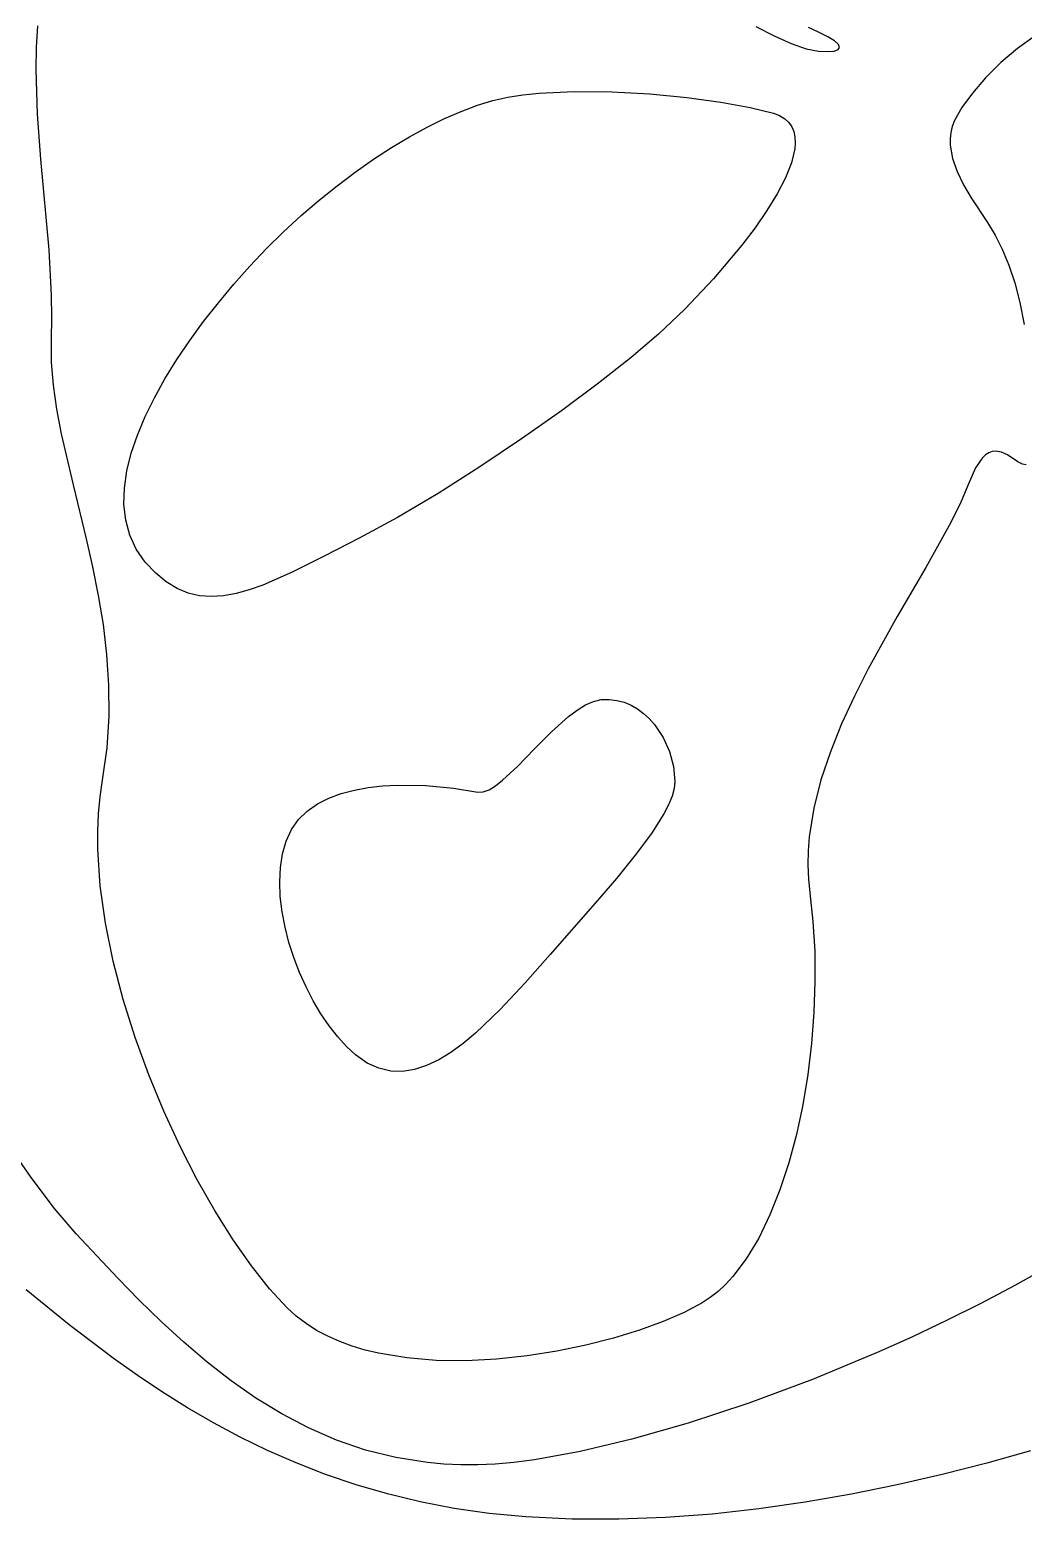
# Model space of a CAD drawing. Header units: millimetres. Extents: x 2 to 2848, y 1 to 2248.
# Drawn here: x 1524.8 to 1730, y 321.5 to 629.1 of the extents above; entities that cross this region are included whole.
import ezdxf

# ---------------------------------------------------------------- set-up
doc = ezdxf.new("R2010")
doc.units = ezdxf.units.MM
for name, color, linetype in [('1000m', 7, 'CONTINUOUS'), ('100m', 7, 'CONTINUOUS'), ('200m', 7, 'CONTINUOUS'), ('500m', 7, 'CONTINUOUS')]:
    doc.layers.add(name, color=color, linetype=linetype)

msp = doc.modelspace()

# ---------------------------------------------------------------- linework, layer by layer
at = {"layer": '1000m', "color": 1}
for points in [[(1678.4172, 611.8866), (1679.688034, 611.39304), (1680.733582, 610.761591), (1681.563385, 610.000022), (1682.186984, 609.116103), (1682.613919, 608.117604), (1682.853731, 607.012295), (1682.915959, 605.807945), (1682.810144, 604.512325), (1682.132547, 601.678352), (1680.897263, 598.572534), (1679.180614, 595.257031), (1677.058925, 591.794), (1674.608518, 588.2456), (1671.905716, 584.673991), (1666.048219, 577.709775), (1660.097019, 571.398622), (1654.6627, 566.2378), (1649.030008, 561.465859), (1642.257173, 556.130344), (1634.614899, 550.442132), (1626.373887, 544.6121), (1617.80484, 538.851124), (1609.178458, 533.370081), (1600.765444, 528.379848), (1592.8365, 524.0913), (1585.591191, 520.36061), (1578.996245, 517.057628), (1572.973, 514.413864), (1570.151181, 513.411534), (1567.442789, 512.660825), (1564.837989, 512.190674), (1562.326949, 512.030021), (1559.899835, 512.207803), (1557.546815, 512.752959), (1555.258056, 513.694429), (1553.023724, 515.06115), (1550.833986, 516.88206), (1548.67901, 519.1861), (1546.8125, 521.853995), (1545.4763, 524.734346), (1544.642749, 527.807902), (1544.284182, 531.055409), (1544.372938, 534.457617), (1544.881354, 537.995274), (1545.781767, 541.649127), (1547.046514, 545.399925), (1548.647932, 549.228416), (1550.55836, 553.115348), (1552.750134, 557.041469), (1555.195591, 560.987528), (1557.867069, 564.934272), (1560.736905, 568.86245), (1563.777436, 572.75281), (1566.961, 576.5861), (1570.275171, 580.325779), (1573.712602, 583.940703), (1577.253217, 587.419713), (1580.876942, 590.75165), (1584.563702, 593.925356), (1588.293421, 596.929672), (1592.046024, 599.753439), (1595.801437, 602.3855), (1599.539586, 604.814695), (1603.240394, 607.029866), (1606.883786, 609.019854), (1610.449689, 610.7735), (1613.918027, 612.279646), (1617.268724, 613.527134), (1620.481707, 614.504805), (1623.5369, 615.2015), (1626.645324, 615.685748), (1630.002006, 616.039053), (1637.284106, 616.386052), (1645.031122, 616.308927), (1652.890975, 615.874113), (1660.511587, 615.14804), (1667.540881, 614.197142), (1673.626778, 613.087851), (1678.4172, 611.8866)], [(1617.3574, 471.6661), (1618.452791, 471.699431), (1619.679624, 472.15364), (1621.023904, 472.971673), (1622.471639, 474.096478), (1625.621501, 477.038189), (1629.017263, 480.52235), (1632.546979, 484.092536), (1636.098705, 487.292322), (1637.847838, 488.610683), (1639.560494, 489.665285), (1641.222679, 490.399075), (1642.8204, 490.755), (1644.477128, 490.794546), (1646.063444, 490.604564), (1647.574316, 490.202948), (1649.004711, 489.607592), (1650.349596, 488.836391), (1651.603938, 487.90724), (1652.762704, 486.838032), (1653.820863, 485.646662), (1655.615223, 482.969015), (1656.946758, 480.017452), (1657.775204, 476.935128), (1658.0603, 473.8652), (1657.9088, 472.405957), (1657.467862, 470.800666), (1656.757833, 469.058478), (1655.799058, 467.188544), (1653.216653, 463.102037), (1649.883413, 458.61435), (1645.962102, 453.798688), (1641.615486, 448.728256), (1632.2974, 438.1159), (1627.140353, 432.267207), (1621.999148, 426.74775), (1616.885204, 421.857674), (1614.342022, 419.74245), (1611.809938, 417.897125), (1609.290376, 416.359218), (1606.784766, 415.166248), (1604.294534, 414.355731), (1601.821108, 413.965187), (1599.365914, 414.032134), (1596.93038, 414.59409), (1594.515933, 415.688572), (1592.124, 417.3531), (1590.248875, 419.069116), (1588.416203, 421.079046), (1586.644809, 423.349805), (1584.953522, 425.848311), (1583.361168, 428.541478), (1581.886574, 431.396224), (1580.548567, 434.379463), (1579.365975, 437.458113), (1578.357624, 440.599088), (1577.542342, 443.769306), (1576.938955, 446.935682), (1576.566291, 450.065133), (1576.443176, 453.124574), (1576.588438, 456.080921), (1577.020904, 458.901091), (1577.7594, 461.552), (1578.857986, 463.937276), (1580.330908, 465.99588), (1582.137274, 467.747722), (1584.236191, 469.212714), (1586.586766, 470.410768), (1589.148109, 471.361794), (1591.879326, 472.085705), (1594.739525, 472.602413), (1597.687814, 472.931827), (1600.6833, 473.09386), (1606.652297, 472.99543), (1612.319376, 472.466412), (1617.3574, 471.6661)]]:
    msp.add_lwpolyline(points, close=True, dxfattribs=at)
at = {"layer": '100m', "color": 1}
msp.add_lwpolyline([(1731.508773, 335.599925), (1722.468288, 333.046575), (1713.272977, 330.678528), (1703.945228, 328.521512), (1694.507431, 326.601258), (1684.981976, 324.943494), (1675.39125, 323.573948), (1665.757644, 322.518349), (1656.103547, 321.802426), (1646.451348, 321.451908), (1636.823436, 321.492523), (1627.2422, 321.95), (1619.729804, 322.659169), (1612.479816, 323.693767), (1605.482354, 325.034571), (1598.727533, 326.662359), (1592.20547, 328.557908), (1585.906282, 330.701997), (1579.820083, 333.075402), (1573.936992, 335.658902), (1568.247125, 338.433273), (1562.740597, 341.379293), (1557.407525, 344.477739), (1552.238026, 347.70939), (1547.222216, 351.055023), (1542.350211, 354.495415), (1532.998084, 361.583587), (1524.102574, 368.820127)], dxfattribs=at)
at = {"layer": '200m', "color": 1}
msp.add_lwpolyline([(1735.311322, 373.654966), (1728.262947, 369.741043), (1721.202596, 366.019548), (1714.152588, 362.491163), (1707.13524, 359.156567), (1700.172872, 356.016441), (1686.502349, 350.322323), (1673.319564, 345.41425), (1660.803067, 341.297667), (1649.131405, 337.978017), (1638.483124, 335.460744), (1629.036773, 333.75129), (1624.820118, 333.201197), (1620.9709, 332.8551), (1617.353858, 332.693074), (1613.817379, 332.691157), (1610.359288, 332.843972), (1606.977405, 333.146145), (1600.433557, 334.177061), (1594.168417, 335.7409), (1588.164565, 337.794658), (1582.404583, 340.29533), (1576.87105, 343.199912), (1571.546549, 346.4654), (1566.413659, 350.04879), (1561.454962, 353.907077), (1556.653038, 357.997256), (1551.990469, 362.276325), (1547.449835, 366.701278), (1543.013716, 371.229111), (1534.38535, 380.4214), (1529.8873, 385.713497), (1524.962156, 392.262835), (1519.712499, 399.87509)], dxfattribs=at)
at = {"layer": '500m', "color": 1}
for points in [[(1730.589863, 539.279749), (1729.814968, 539.383486), (1728.903813, 539.887113), (1726.740185, 541.333075), (1725.521448, 541.894932), (1724.233917, 542.09572), (1723.569625, 542.001264), (1722.89446, 541.745201), (1722.21053, 541.303751), (1721.519944, 540.653134), (1720.127235, 538.62928), (1718.7332, 535.4834), (1717.097389, 531.555997), (1715.022845, 527.330936), (1709.886219, 518.087061), (1703.980646, 507.950215), (1697.96345, 497.118838), (1695.118407, 491.504712), (1692.491954, 485.791368), (1690.166257, 480.003611), (1688.223481, 474.166245), (1686.745792, 468.304077), (1685.815355, 462.44191), (1685.581033, 459.518578), (1685.514336, 456.604549), (1685.625535, 453.702923), (1685.9249, 450.8168), (1686.570592, 444.924389), (1686.92328, 438.800984), (1686.987616, 432.513248), (1686.76825, 426.127844), (1686.269832, 419.711434), (1685.497013, 413.330682), (1684.454444, 407.05225), (1683.146775, 400.9428), (1681.578657, 395.068996), (1679.75474, 389.497499), (1677.679675, 384.294974), (1675.358113, 379.528081), (1672.794703, 375.263485), (1669.994098, 371.567848), (1668.5063, 369.954221), (1666.960946, 368.507832), (1665.358619, 367.237014), (1663.6999, 366.1501), (1659.981517, 364.184851), (1655.632166, 362.284714), (1650.740214, 360.489996), (1645.394027, 358.841005), (1639.681971, 357.378048), (1633.692415, 356.141434), (1627.513723, 355.171469), (1621.234263, 354.508463), (1614.9424, 354.192721), (1608.726503, 354.264552), (1602.674936, 354.764264), (1596.876067, 355.732164), (1594.099009, 356.404281), (1591.418263, 357.20856), (1588.844874, 358.15004), (1586.389889, 359.23376), (1584.064353, 360.464757), (1581.879312, 361.84807), (1579.845813, 363.388739), (1577.9749, 365.0918), (1574.337913, 369.060033), (1570.607908, 373.769306), (1566.840696, 379.142105), (1563.092088, 385.100914), (1559.417893, 391.568219), (1555.873923, 398.466505), (1552.515989, 405.718258), (1549.3999, 413.245963), (1546.581467, 420.972104), (1544.116502, 428.819168), (1542.060813, 436.70964), (1540.470213, 444.566005), (1539.40051, 452.310748), (1538.907517, 459.866354), (1538.894727, 463.549008), (1539.047044, 467.15531), (1539.371442, 470.67557), (1539.8749, 474.1001), (1540.790865, 480.784699), (1541.199884, 487.343726), (1541.165519, 493.77563), (1540.751332, 500.078861), (1540.020885, 506.251867), (1539.037741, 512.293099), (1537.865461, 518.201006), (1536.567608, 523.974038), (1533.849427, 535.109271), (1531.391697, 545.686395), (1530.419405, 550.76179), (1529.702912, 555.693006), (1529.30578, 560.478493), (1529.29157, 565.1167), (1529.395228, 569.701952), (1529.32977, 574.324475), (1528.814155, 583.650767), (1527.10266, 602.414363), (1526.397372, 611.729394), (1526.119453, 620.918402), (1526.21741, 625.446541), (1526.514196, 629.920249)], [(1674.750063, 629.842313), (1678.553292, 627.85148), (1682.083486, 626.288036), (1685.179352, 625.221127), (1687.6796, 624.7199), (1689.570371, 624.631386), (1690.939231, 624.744309), (1691.777026, 625.04036), (1692.0746, 625.501225), (1691.822799, 626.108593), (1691.012469, 626.844153), (1689.634454, 627.689593), (1687.6796, 628.6266), (1685.677225, 629.602345)], [(1732.470313, 627.861111), (1728.809268, 625.291396), (1725.356625, 622.350863), (1722.22126, 619.215259), (1719.51205, 616.060333), (1717.337871, 613.061831), (1715.8076, 610.3955), (1715.319972, 609.157102), (1715.019663, 607.886662), (1714.89256, 606.588755), (1714.924545, 605.267961), (1715.40932, 602.576021), (1716.361063, 599.847463), (1717.666847, 597.118909), (1719.213748, 594.426983), (1722.5792, 589.2995), (1724.184302, 586.708529), (1725.670992, 583.796658), (1727.027283, 580.530348), (1728.241188, 576.876063), (1729.300719, 572.800263), (1730.193889, 568.269411)]]:
    msp.add_lwpolyline(points, dxfattribs=at)

doc.saveas('drawing.dxf')
